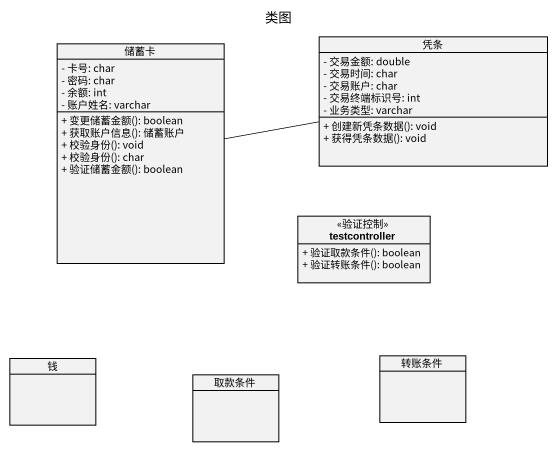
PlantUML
@startuml
title 类图
hide circle
hide empty members
skinparam classAttributeIconSize 0
class 储蓄卡 {
  - 卡号: char
  - 密码: char
  - 余额: int
  - 账户姓名: varchar
  + 变更储蓄金额(): boolean
  + 获取账户信息(): 储蓄账户
  + 校验身份(): void
  + 校验身份(): char
  + 验证储蓄金额(): boolean
}
class 凭条 {
  - 交易金额: double
  - 交易时间: char
  - 交易账户: char
  - 交易终端标识号: int
  - 业务类型: varchar
  + 创建新凭条数据(): void
  + 获得凭条数据(): void
}
class testcontroller <<验证控制>> {
  + 验证取款条件(): boolean
  + 验证转账条件(): boolean
}
class 钱
class 转账条件
class 取款条件
凭条 -left- 储蓄卡
@enduml
